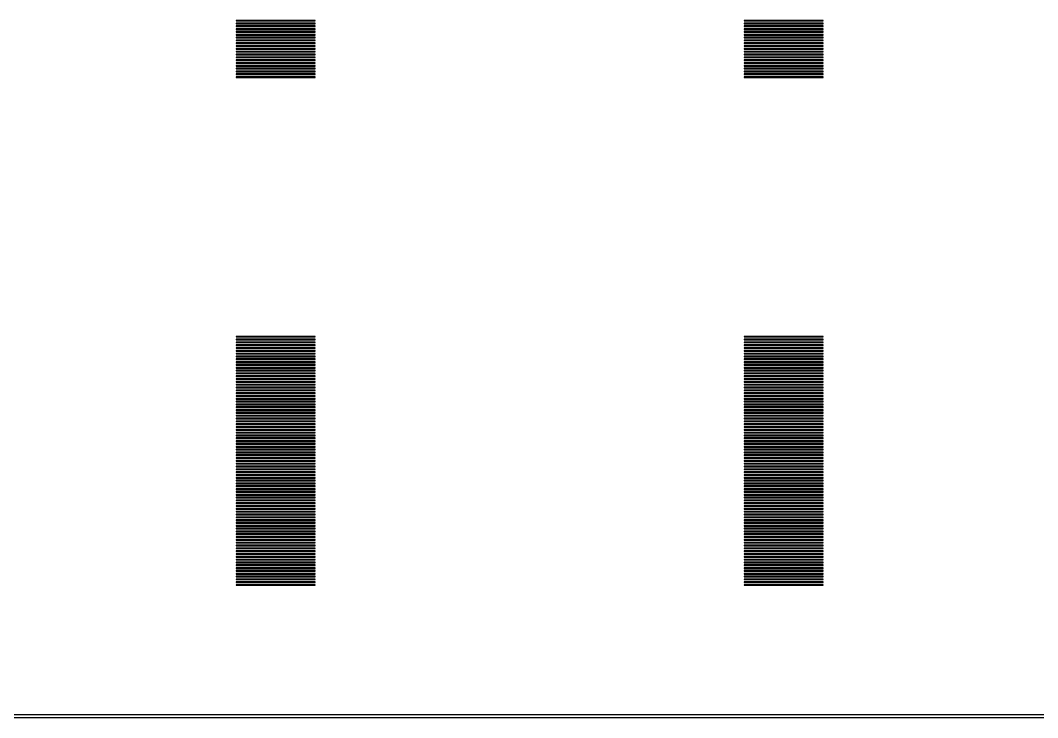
# Model space of a CAD drawing. Extents: x 0 to 72, y 0 to 108.
# Drawn here: x 17.98 to 36, y -0.05 to 12.3 of the extents above; entities that cross this region are included whole.
import ezdxf

# ---------------------------------------------------------------- set-up
doc = ezdxf.new("R2010")
doc.units = 0

msp = doc.modelspace()

# ---------------------------------------------------------------- linework, layer by layer
for p, q in [((23.2, 12.305), (21.8, 12.305)), ((21.8, 12.305), (21.8, 12.295)), ((21.8, 12.295), (23.2, 12.295)), ((23.2, 12.295), (23.2, 12.305)), ((32.2, 12.305), (30.8, 12.305)), ((30.8, 12.305), (30.8, 12.295)), ((30.8, 12.295), (32.2, 12.295)), ((32.2, 12.295), (32.2, 12.305)), ((23.2, 12.255), (21.8, 12.255)), ((21.8, 12.255), (21.8, 12.245)), ((21.8, 12.245), (23.2, 12.245)), ((23.2, 12.205), (21.8, 12.205)), ((21.8, 12.205), (21.8, 12.195)), ((21.8, 12.195), (23.2, 12.195)), ((23.2, 12.155), (21.8, 12.155)), ((21.8, 12.155), (21.8, 12.145)), ((21.8, 12.145), (23.2, 12.145)), ((23.2, 12.105), (21.8, 12.105)), ((21.8, 12.105), (21.8, 12.095)), ((21.8, 12.095), (23.2, 12.095)), ((23.2, 12.245), (23.2, 12.255)), ((23.2, 12.195), (23.2, 12.205)), ((23.2, 12.145), (23.2, 12.155)), ((23.2, 12.095), (23.2, 12.105)), ((32.2, 12.255), (30.8, 12.255)), ((30.8, 12.255), (30.8, 12.245)), ((30.8, 12.245), (32.2, 12.245)), ((32.2, 12.205), (30.8, 12.205)), ((30.8, 12.205), (30.8, 12.195)), ((30.8, 12.195), (32.2, 12.195)), ((32.2, 12.155), (30.8, 12.155)), ((30.8, 12.155), (30.8, 12.145)), ((30.8, 12.145), (32.2, 12.145)), ((32.2, 12.105), (30.8, 12.105)), ((30.8, 12.105), (30.8, 12.095)), ((30.8, 12.095), (32.2, 12.095)), ((32.2, 12.245), (32.2, 12.255)), ((32.2, 12.195), (32.2, 12.205)), ((32.2, 12.145), (32.2, 12.155)), ((32.2, 12.095), (32.2, 12.105)), ((23.2, 12.055), (21.8, 12.055)), ((21.8, 12.055), (21.8, 12.045)), ((21.8, 12.045), (23.2, 12.045)), ((23.2, 12.005), (21.8, 12.005)), ((21.8, 12.005), (21.8, 11.995)), ((21.8, 11.995), (23.2, 11.995)), ((23.2, 11.955), (21.8, 11.955)), ((21.8, 11.955), (21.8, 11.945)), ((21.8, 11.945), (23.2, 11.945)), ((23.2, 11.905), (21.8, 11.905)), ((21.8, 11.905), (21.8, 11.895)), ((23.2, 12.045), (23.2, 12.055)), ((23.2, 11.995), (23.2, 12.005)), ((23.2, 11.945), (23.2, 11.955)), ((23.2, 11.895), (23.2, 11.905)), ((32.2, 12.055), (30.8, 12.055)), ((30.8, 12.055), (30.8, 12.045)), ((30.8, 12.045), (32.2, 12.045)), ((32.2, 12.005), (30.8, 12.005)), ((30.8, 12.005), (30.8, 11.995)), ((30.8, 11.995), (32.2, 11.995)), ((32.2, 11.955), (30.8, 11.955)), ((30.8, 11.955), (30.8, 11.945)), ((30.8, 11.945), (32.2, 11.945)), ((32.2, 11.905), (30.8, 11.905)), ((30.8, 11.905), (30.8, 11.895)), ((32.2, 12.045), (32.2, 12.055)), ((32.2, 11.995), (32.2, 12.005)), ((32.2, 11.945), (32.2, 11.955)), ((32.2, 11.895), (32.2, 11.905)), ((21.8, 11.895), (23.2, 11.895)), ((23.2, 11.855), (21.8, 11.855)), ((21.8, 11.855), (21.8, 11.845)), ((21.8, 11.845), (23.2, 11.845)), ((23.2, 11.805), (21.8, 11.805)), ((21.8, 11.805), (21.8, 11.795)), ((21.8, 11.795), (23.2, 11.795)), ((23.2, 11.755), (21.8, 11.755)), ((21.8, 11.755), (21.8, 11.745)), ((21.8, 11.745), (23.2, 11.745)), ((23.2, 11.845), (23.2, 11.855)), ((23.2, 11.795), (23.2, 11.805)), ((23.2, 11.745), (23.2, 11.755)), ((30.8, 11.895), (32.2, 11.895)), ((32.2, 11.855), (30.8, 11.855)), ((30.8, 11.855), (30.8, 11.845)), ((30.8, 11.845), (32.2, 11.845)), ((32.2, 11.805), (30.8, 11.805)), ((30.8, 11.805), (30.8, 11.795)), ((30.8, 11.795), (32.2, 11.795)), ((32.2, 11.755), (30.8, 11.755)), ((30.8, 11.755), (30.8, 11.745)), ((30.8, 11.745), (32.2, 11.745)), ((32.2, 11.845), (32.2, 11.855)), ((32.2, 11.795), (32.2, 11.805)), ((32.2, 11.745), (32.2, 11.755)), ((23.2, 11.705), (21.8, 11.705)), ((21.8, 11.705), (21.8, 11.695)), ((21.8, 11.695), (23.2, 11.695)), ((23.2, 11.655), (21.8, 11.655)), ((21.8, 11.655), (21.8, 11.645)), ((21.8, 11.645), (23.2, 11.645)), ((23.2, 11.605), (21.8, 11.605)), ((21.8, 11.605), (21.8, 11.595)), ((21.8, 11.595), (23.2, 11.595)), ((23.2, 11.555), (21.8, 11.555)), ((21.8, 11.555), (21.8, 11.545)), ((21.8, 11.545), (23.2, 11.545)), ((23.2, 11.695), (23.2, 11.705)), ((23.2, 11.645), (23.2, 11.655)), ((23.2, 11.595), (23.2, 11.605)), ((23.2, 11.545), (23.2, 11.555)), ((32.2, 11.705), (30.8, 11.705)), ((30.8, 11.705), (30.8, 11.695)), ((30.8, 11.695), (32.2, 11.695)), ((32.2, 11.655), (30.8, 11.655)), ((30.8, 11.655), (30.8, 11.645)), ((30.8, 11.645), (32.2, 11.645)), ((32.2, 11.605), (30.8, 11.605)), ((30.8, 11.605), (30.8, 11.595)), ((30.8, 11.595), (32.2, 11.595)), ((32.2, 11.555), (30.8, 11.555)), ((30.8, 11.555), (30.8, 11.545)), ((30.8, 11.545), (32.2, 11.545)), ((32.2, 11.695), (32.2, 11.705)), ((32.2, 11.645), (32.2, 11.655)), ((32.2, 11.595), (32.2, 11.605)), ((32.2, 11.545), (32.2, 11.555)), ((23.2, 11.505), (21.8, 11.505)), ((21.8, 11.505), (21.8, 11.495)), ((21.8, 11.495), (23.2, 11.495)), ((23.2, 11.455), (21.8, 11.455)), ((21.8, 11.455), (21.8, 11.445)), ((21.8, 11.445), (23.2, 11.445)), ((23.2, 11.405), (21.8, 11.405)), ((21.8, 11.405), (21.8, 11.395)), ((21.8, 11.395), (23.2, 11.395)), ((23.2, 11.495), (23.2, 11.505)), ((23.2, 11.445), (23.2, 11.455)), ((23.2, 11.395), (23.2, 11.405)), ((32.2, 11.505), (30.8, 11.505)), ((30.8, 11.505), (30.8, 11.495)), ((30.8, 11.495), (32.2, 11.495)), ((32.2, 11.455), (30.8, 11.455)), ((30.8, 11.455), (30.8, 11.445)), ((30.8, 11.445), (32.2, 11.445)), ((32.2, 11.405), (30.8, 11.405)), ((30.8, 11.405), (30.8, 11.395)), ((30.8, 11.395), (32.2, 11.395)), ((32.2, 11.495), (32.2, 11.505)), ((32.2, 11.445), (32.2, 11.455)), ((32.2, 11.395), (32.2, 11.405)), ((23.2, 11.355), (21.8, 11.355)), ((21.8, 11.355), (21.8, 11.345)), ((21.8, 11.345), (23.2, 11.345)), ((23.2, 11.305), (21.8, 11.305)), ((21.8, 11.305), (21.8, 11.295)), ((21.8, 11.295), (23.2, 11.295)), ((23.2, 11.345), (23.2, 11.355)), ((23.2, 11.295), (23.2, 11.305)), ((32.2, 11.355), (30.8, 11.355)), ((30.8, 11.355), (30.8, 11.345)), ((30.8, 11.345), (32.2, 11.345)), ((32.2, 11.305), (30.8, 11.305)), ((30.8, 11.305), (30.8, 11.295)), ((30.8, 11.295), (32.2, 11.295)), ((32.2, 11.345), (32.2, 11.355)), ((32.2, 11.295), (32.2, 11.305)), ((23.2, 6.70499), (21.8, 6.70499)), ((21.8, 6.70499), (21.8, 6.69499)), ((21.8, 6.69499), (23.2, 6.69499)), ((23.2, 6.69499), (23.2, 6.70499)), ((32.2, 6.70499), (30.8, 6.70499)), ((30.8, 6.70499), (30.8, 6.69499)), ((30.8, 6.69499), (32.2, 6.69499)), ((32.2, 6.69499), (32.2, 6.70499)), ((23.2, 6.655), (21.8, 6.655)), ((21.8, 6.655), (21.8, 6.64499)), ((21.8, 6.64499), (23.2, 6.64499)), ((23.2, 6.605), (21.8, 6.605)), ((21.8, 6.605), (21.8, 6.59499)), ((21.8, 6.59499), (23.2, 6.59499)), ((23.2, 6.55499), (21.8, 6.55499)), ((21.8, 6.55499), (21.8, 6.545)), ((21.8, 6.545), (23.2, 6.545)), ((23.2, 6.50499), (21.8, 6.50499)), ((21.8, 6.50499), (21.8, 6.495)), ((21.8, 6.495), (23.2, 6.495)), ((23.2, 6.64499), (23.2, 6.655)), ((23.2, 6.59499), (23.2, 6.605)), ((23.2, 6.545), (23.2, 6.55499)), ((23.2, 6.495), (23.2, 6.50499)), ((32.2, 6.655), (30.8, 6.655)), ((30.8, 6.655), (30.8, 6.64499)), ((30.8, 6.64499), (32.2, 6.64499)), ((32.2, 6.605), (30.8, 6.605)), ((30.8, 6.605), (30.8, 6.59499)), ((30.8, 6.59499), (32.2, 6.59499)), ((32.2, 6.55499), (30.8, 6.55499)), ((30.8, 6.55499), (30.8, 6.545)), ((30.8, 6.545), (32.2, 6.545)), ((32.2, 6.50499), (30.8, 6.50499)), ((30.8, 6.50499), (30.8, 6.495)), ((30.8, 6.495), (32.2, 6.495)), ((32.2, 6.64499), (32.2, 6.655)), ((32.2, 6.59499), (32.2, 6.605)), ((32.2, 6.545), (32.2, 6.55499)), ((32.2, 6.495), (32.2, 6.50499)), ((23.2, 6.45499), (21.8, 6.45499)), ((21.8, 6.45499), (21.8, 6.44499)), ((21.8, 6.44499), (23.2, 6.44499)), ((23.2, 6.405), (21.8, 6.405)), ((21.8, 6.405), (21.8, 6.39499)), ((21.8, 6.39499), (23.2, 6.39499)), ((23.2, 6.355), (21.8, 6.355)), ((21.8, 6.355), (21.8, 6.34499)), ((21.8, 6.34499), (23.2, 6.34499)), ((23.2, 6.44499), (23.2, 6.45499)), ((23.2, 6.39499), (23.2, 6.405)), ((23.2, 6.34499), (23.2, 6.355)), ((32.2, 6.45499), (30.8, 6.45499)), ((30.8, 6.45499), (30.8, 6.44499)), ((30.8, 6.44499), (32.2, 6.44499)), ((32.2, 6.405), (30.8, 6.405)), ((30.8, 6.405), (30.8, 6.39499)), ((30.8, 6.39499), (32.2, 6.39499)), ((32.2, 6.355), (30.8, 6.355)), ((30.8, 6.355), (30.8, 6.34499)), ((30.8, 6.34499), (32.2, 6.34499)), ((32.2, 6.44499), (32.2, 6.45499)), ((32.2, 6.39499), (32.2, 6.405)), ((32.2, 6.34499), (32.2, 6.355)), ((23.2, 6.30499), (21.8, 6.30499)), ((21.8, 6.30499), (21.8, 6.295)), ((21.8, 6.295), (23.2, 6.295)), ((23.2, 6.25499), (21.8, 6.25499)), ((21.8, 6.25499), (21.8, 6.245)), ((21.8, 6.245), (23.2, 6.245)), ((23.2, 6.20499), (21.8, 6.20499)), ((21.8, 6.20499), (21.8, 6.19499)), ((21.8, 6.19499), (23.2, 6.19499)), ((23.2, 6.155), (21.8, 6.155)), ((21.8, 6.155), (21.8, 6.14499)), ((21.8, 6.14499), (23.2, 6.14499)), ((23.2, 6.295), (23.2, 6.30499)), ((23.2, 6.245), (23.2, 6.25499)), ((23.2, 6.19499), (23.2, 6.20499)), ((23.2, 6.14499), (23.2, 6.155)), ((32.2, 6.30499), (30.8, 6.30499)), ((30.8, 6.30499), (30.8, 6.295)), ((30.8, 6.295), (32.2, 6.295)), ((32.2, 6.25499), (30.8, 6.25499)), ((30.8, 6.25499), (30.8, 6.245)), ((30.8, 6.245), (32.2, 6.245)), ((32.2, 6.20499), (30.8, 6.20499)), ((30.8, 6.20499), (30.8, 6.19499)), ((30.8, 6.19499), (32.2, 6.19499)), ((32.2, 6.155), (30.8, 6.155)), ((30.8, 6.155), (30.8, 6.14499)), ((30.8, 6.14499), (32.2, 6.14499)), ((32.2, 6.295), (32.2, 6.30499)), ((32.2, 6.245), (32.2, 6.25499)), ((32.2, 6.19499), (32.2, 6.20499)), ((32.2, 6.14499), (32.2, 6.155)), ((23.2, 6.105), (21.8, 6.105)), ((21.8, 6.105), (21.8, 6.09499)), ((21.8, 6.09499), (23.2, 6.09499)), ((23.2, 6.05499), (21.8, 6.05499)), ((21.8, 6.05499), (21.8, 6.045)), ((21.8, 6.045), (23.2, 6.045)), ((23.2, 6.00499), (21.8, 6.00499)), ((21.8, 6.00499), (21.8, 5.995)), ((21.8, 5.995), (23.2, 5.995)), ((23.2, 5.95499), (21.8, 5.95499)), ((21.8, 5.95499), (21.8, 5.94499)), ((23.2, 6.09499), (23.2, 6.105)), ((23.2, 6.045), (23.2, 6.05499)), ((23.2, 5.995), (23.2, 6.00499)), ((23.2, 5.94499), (23.2, 5.95499)), ((32.2, 6.105), (30.8, 6.105)), ((30.8, 6.105), (30.8, 6.09499)), ((30.8, 6.09499), (32.2, 6.09499)), ((32.2, 6.05499), (30.8, 6.05499)), ((30.8, 6.05499), (30.8, 6.045)), ((30.8, 6.045), (32.2, 6.045)), ((32.2, 6.00499), (30.8, 6.00499)), ((30.8, 6.00499), (30.8, 5.995)), ((30.8, 5.995), (32.2, 5.995)), ((32.2, 5.95499), (30.8, 5.95499)), ((30.8, 5.95499), (30.8, 5.94499)), ((32.2, 6.09499), (32.2, 6.105)), ((32.2, 6.045), (32.2, 6.05499)), ((32.2, 5.995), (32.2, 6.00499)), ((32.2, 5.94499), (32.2, 5.95499)), ((21.8, 5.94499), (23.2, 5.94499)), ((23.2, 5.905), (21.8, 5.905)), ((21.8, 5.905), (21.8, 5.89499)), ((21.8, 5.89499), (23.2, 5.89499)), ((23.2, 5.855), (21.8, 5.855)), ((21.8, 5.855), (21.8, 5.84499)), ((21.8, 5.84499), (23.2, 5.84499)), ((23.2, 5.80499), (21.8, 5.80499)), ((21.8, 5.80499), (21.8, 5.795)), ((21.8, 5.795), (23.2, 5.795)), ((23.2, 5.89499), (23.2, 5.905)), ((23.2, 5.84499), (23.2, 5.855)), ((23.2, 5.795), (23.2, 5.80499)), ((30.8, 5.94499), (32.2, 5.94499)), ((32.2, 5.905), (30.8, 5.905)), ((30.8, 5.905), (30.8, 5.89499)), ((30.8, 5.89499), (32.2, 5.89499)), ((32.2, 5.855), (30.8, 5.855)), ((30.8, 5.855), (30.8, 5.84499)), ((30.8, 5.84499), (32.2, 5.84499)), ((32.2, 5.80499), (30.8, 5.80499)), ((30.8, 5.80499), (30.8, 5.795)), ((30.8, 5.795), (32.2, 5.795)), ((32.2, 5.89499), (32.2, 5.905)), ((32.2, 5.84499), (32.2, 5.855)), ((32.2, 5.795), (32.2, 5.80499)), ((23.2, 5.75499), (21.8, 5.75499)), ((21.8, 5.75499), (21.8, 5.745)), ((21.8, 5.745), (23.2, 5.745)), ((23.2, 5.70499), (21.8, 5.70499)), ((21.8, 5.70499), (21.8, 5.69499)), ((21.8, 5.69499), (23.2, 5.69499)), ((23.2, 5.655), (21.8, 5.655)), ((21.8, 5.655), (21.8, 5.64499)), ((21.8, 5.64499), (23.2, 5.64499)), ((23.2, 5.605), (21.8, 5.605)), ((21.8, 5.605), (21.8, 5.59499)), ((21.8, 5.59499), (23.2, 5.59499)), ((23.2, 5.745), (23.2, 5.75499)), ((23.2, 5.69499), (23.2, 5.70499)), ((23.2, 5.64499), (23.2, 5.655)), ((23.2, 5.59499), (23.2, 5.605)), ((32.2, 5.75499), (30.8, 5.75499)), ((30.8, 5.75499), (30.8, 5.745)), ((30.8, 5.745), (32.2, 5.745)), ((32.2, 5.70499), (30.8, 5.70499)), ((30.8, 5.70499), (30.8, 5.69499)), ((30.8, 5.69499), (32.2, 5.69499)), ((32.2, 5.655), (30.8, 5.655)), ((30.8, 5.655), (30.8, 5.64499)), ((30.8, 5.64499), (32.2, 5.64499)), ((32.2, 5.605), (30.8, 5.605)), ((30.8, 5.605), (30.8, 5.59499)), ((30.8, 5.59499), (32.2, 5.59499)), ((32.2, 5.745), (32.2, 5.75499)), ((32.2, 5.69499), (32.2, 5.70499)), ((32.2, 5.64499), (32.2, 5.655)), ((32.2, 5.59499), (32.2, 5.605)), ((23.2, 5.55499), (21.8, 5.55499)), ((21.8, 5.55499), (21.8, 5.545)), ((21.8, 5.545), (23.2, 5.545)), ((23.2, 5.50499), (21.8, 5.50499)), ((21.8, 5.50499), (21.8, 5.495)), ((21.8, 5.495), (23.2, 5.495)), ((23.2, 5.45499), (21.8, 5.45499)), ((21.8, 5.45499), (21.8, 5.44499)), ((21.8, 5.44499), (23.2, 5.44499)), ((23.2, 5.545), (23.2, 5.55499)), ((23.2, 5.495), (23.2, 5.50499)), ((23.2, 5.44499), (23.2, 5.45499)), ((32.2, 5.55499), (30.8, 5.55499)), ((30.8, 5.55499), (30.8, 5.545)), ((30.8, 5.545), (32.2, 5.545)), ((32.2, 5.50499), (30.8, 5.50499)), ((30.8, 5.50499), (30.8, 5.495)), ((30.8, 5.495), (32.2, 5.495)), ((32.2, 5.45499), (30.8, 5.45499)), ((30.8, 5.45499), (30.8, 5.44499)), ((30.8, 5.44499), (32.2, 5.44499)), ((32.2, 5.545), (32.2, 5.55499)), ((32.2, 5.495), (32.2, 5.50499)), ((32.2, 5.44499), (32.2, 5.45499)), ((23.2, 5.405), (21.8, 5.405)), ((21.8, 5.405), (21.8, 5.39499)), ((21.8, 5.39499), (23.2, 5.39499)), ((23.2, 5.355), (21.8, 5.355)), ((21.8, 5.355), (21.8, 5.34499)), ((21.8, 5.34499), (23.2, 5.34499)), ((23.2, 5.30499), (21.8, 5.30499)), ((21.8, 5.30499), (21.8, 5.295)), ((21.8, 5.295), (23.2, 5.295)), ((23.2, 5.25499), (21.8, 5.25499)), ((21.8, 5.25499), (21.8, 5.245)), ((21.8, 5.245), (23.2, 5.245)), ((23.2, 5.39499), (23.2, 5.405)), ((23.2, 5.34499), (23.2, 5.355)), ((23.2, 5.295), (23.2, 5.30499)), ((23.2, 5.245), (23.2, 5.25499)), ((32.2, 5.405), (30.8, 5.405)), ((30.8, 5.405), (30.8, 5.39499)), ((30.8, 5.39499), (32.2, 5.39499)), ((32.2, 5.355), (30.8, 5.355)), ((30.8, 5.355), (30.8, 5.34499)), ((30.8, 5.34499), (32.2, 5.34499)), ((32.2, 5.30499), (30.8, 5.30499)), ((30.8, 5.30499), (30.8, 5.295)), ((30.8, 5.295), (32.2, 5.295)), ((32.2, 5.25499), (30.8, 5.25499)), ((30.8, 5.25499), (30.8, 5.245)), ((30.8, 5.245), (32.2, 5.245)), ((32.2, 5.39499), (32.2, 5.405)), ((32.2, 5.34499), (32.2, 5.355)), ((32.2, 5.295), (32.2, 5.30499)), ((32.2, 5.245), (32.2, 5.25499)), ((23.2, 5.20499), (21.8, 5.20499)), ((21.8, 5.20499), (21.8, 5.19499)), ((21.8, 5.19499), (23.2, 5.19499)), ((23.2, 5.155), (21.8, 5.155)), ((21.8, 5.155), (21.8, 5.14499)), ((21.8, 5.14499), (23.2, 5.14499)), ((23.2, 5.105), (21.8, 5.105)), ((21.8, 5.105), (21.8, 5.09499)), ((21.8, 5.09499), (23.2, 5.09499)), ((23.2, 5.05499), (21.8, 5.05499)), ((21.8, 5.05499), (21.8, 5.045)), ((23.2, 5.19499), (23.2, 5.20499)), ((23.2, 5.14499), (23.2, 5.155)), ((23.2, 5.09499), (23.2, 5.105)), ((23.2, 5.045), (23.2, 5.05499)), ((32.2, 5.20499), (30.8, 5.20499)), ((30.8, 5.20499), (30.8, 5.19499)), ((30.8, 5.19499), (32.2, 5.19499)), ((32.2, 5.155), (30.8, 5.155)), ((30.8, 5.155), (30.8, 5.14499)), ((30.8, 5.14499), (32.2, 5.14499)), ((32.2, 5.105), (30.8, 5.105)), ((30.8, 5.105), (30.8, 5.09499)), ((30.8, 5.09499), (32.2, 5.09499)), ((32.2, 5.05499), (30.8, 5.05499)), ((30.8, 5.05499), (30.8, 5.045)), ((32.2, 5.19499), (32.2, 5.20499)), ((32.2, 5.14499), (32.2, 5.155)), ((32.2, 5.09499), (32.2, 5.105)), ((32.2, 5.045), (32.2, 5.05499)), ((21.8, 5.045), (23.2, 5.045)), ((23.2, 5.00499), (21.8, 5.00499)), ((21.8, 5.00499), (21.8, 4.995)), ((21.8, 4.995), (23.2, 4.995)), ((23.2, 4.95499), (21.8, 4.95499)), ((21.8, 4.95499), (21.8, 4.94499)), ((21.8, 4.94499), (23.2, 4.94499)), ((23.2, 4.905), (21.8, 4.905)), ((21.8, 4.905), (21.8, 4.89499)), ((21.8, 4.89499), (23.2, 4.89499)), ((23.2, 4.995), (23.2, 5.00499)), ((23.2, 4.94499), (23.2, 4.95499)), ((23.2, 4.89499), (23.2, 4.905)), ((30.8, 5.045), (32.2, 5.045)), ((32.2, 5.00499), (30.8, 5.00499)), ((30.8, 5.00499), (30.8, 4.995)), ((30.8, 4.995), (32.2, 4.995)), ((32.2, 4.95499), (30.8, 4.95499)), ((30.8, 4.95499), (30.8, 4.94499)), ((30.8, 4.94499), (32.2, 4.94499)), ((32.2, 4.905), (30.8, 4.905)), ((30.8, 4.905), (30.8, 4.89499)), ((30.8, 4.89499), (32.2, 4.89499)), ((32.2, 4.995), (32.2, 5.00499)), ((32.2, 4.94499), (32.2, 4.95499)), ((32.2, 4.89499), (32.2, 4.905)), ((23.2, 4.855), (21.8, 4.855)), ((21.8, 4.855), (21.8, 4.84499)), ((21.8, 4.84499), (23.2, 4.84499)), ((23.2, 4.80499), (21.8, 4.80499)), ((21.8, 4.80499), (21.8, 4.795)), ((21.8, 4.795), (23.2, 4.795)), ((23.2, 4.75499), (21.8, 4.75499)), ((21.8, 4.75499), (21.8, 4.745)), ((21.8, 4.745), (23.2, 4.745)), ((23.2, 4.70499), (21.8, 4.70499)), ((21.8, 4.70499), (21.8, 4.69499)), ((21.8, 4.69499), (23.2, 4.69499)), ((23.2, 4.84499), (23.2, 4.855)), ((23.2, 4.795), (23.2, 4.80499)), ((23.2, 4.745), (23.2, 4.75499)), ((23.2, 4.69499), (23.2, 4.70499)), ((32.2, 4.855), (30.8, 4.855)), ((30.8, 4.855), (30.8, 4.84499)), ((30.8, 4.84499), (32.2, 4.84499)), ((32.2, 4.80499), (30.8, 4.80499)), ((30.8, 4.80499), (30.8, 4.795)), ((30.8, 4.795), (32.2, 4.795)), ((32.2, 4.75499), (30.8, 4.75499)), ((30.8, 4.75499), (30.8, 4.745)), ((30.8, 4.745), (32.2, 4.745)), ((32.2, 4.70499), (30.8, 4.70499)), ((30.8, 4.70499), (30.8, 4.69499)), ((30.8, 4.69499), (32.2, 4.69499)), ((32.2, 4.84499), (32.2, 4.855)), ((32.2, 4.795), (32.2, 4.80499)), ((32.2, 4.745), (32.2, 4.75499)), ((32.2, 4.69499), (32.2, 4.70499)), ((23.2, 4.655), (21.8, 4.655)), ((21.8, 4.655), (21.8, 4.64499)), ((21.8, 4.64499), (23.2, 4.64499)), ((23.2, 4.605), (21.8, 4.605)), ((21.8, 4.605), (21.8, 4.59499)), ((21.8, 4.59499), (23.2, 4.59499)), ((23.2, 4.55499), (21.8, 4.55499)), ((21.8, 4.55499), (21.8, 4.545)), ((21.8, 4.545), (23.2, 4.545)), ((23.2, 4.64499), (23.2, 4.655)), ((23.2, 4.59499), (23.2, 4.605)), ((23.2, 4.545), (23.2, 4.55499)), ((32.2, 4.655), (30.8, 4.655)), ((30.8, 4.655), (30.8, 4.64499)), ((30.8, 4.64499), (32.2, 4.64499)), ((32.2, 4.605), (30.8, 4.605)), ((30.8, 4.605), (30.8, 4.59499)), ((30.8, 4.59499), (32.2, 4.59499)), ((32.2, 4.55499), (30.8, 4.55499)), ((30.8, 4.55499), (30.8, 4.545)), ((30.8, 4.545), (32.2, 4.545)), ((32.2, 4.64499), (32.2, 4.655)), ((32.2, 4.59499), (32.2, 4.605)), ((32.2, 4.545), (32.2, 4.55499)), ((23.2, 4.50499), (21.8, 4.50499)), ((21.8, 4.50499), (21.8, 4.49501)), ((21.8, 4.49501), (23.2, 4.49501)), ((23.2, 4.455), (21.8, 4.455)), ((21.8, 4.455), (21.8, 4.44501)), ((21.8, 4.44501), (23.2, 4.44501)), ((23.2, 4.40501), (21.8, 4.40501)), ((21.8, 4.40501), (21.8, 4.395)), ((21.8, 4.395), (23.2, 4.395)), ((23.2, 4.35501), (21.8, 4.35501)), ((21.8, 4.35501), (21.8, 4.345)), ((21.8, 4.345), (23.2, 4.345)), ((23.2, 4.49501), (23.2, 4.50499)), ((23.2, 4.44501), (23.2, 4.455)), ((23.2, 4.395), (23.2, 4.40501)), ((23.2, 4.345), (23.2, 4.35501)), ((32.2, 4.50499), (30.8, 4.50499)), ((30.8, 4.50499), (30.8, 4.49501)), ((30.8, 4.49501), (32.2, 4.49501)), ((32.2, 4.455), (30.8, 4.455)), ((30.8, 4.455), (30.8, 4.44501)), ((30.8, 4.44501), (32.2, 4.44501)), ((32.2, 4.40501), (30.8, 4.40501)), ((30.8, 4.40501), (30.8, 4.395)), ((30.8, 4.395), (32.2, 4.395)), ((32.2, 4.35501), (30.8, 4.35501)), ((30.8, 4.35501), (30.8, 4.345)), ((30.8, 4.345), (32.2, 4.345)), ((32.2, 4.49501), (32.2, 4.50499)), ((32.2, 4.44501), (32.2, 4.455)), ((32.2, 4.395), (32.2, 4.40501)), ((32.2, 4.345), (32.2, 4.35501)), ((23.2, 4.30501), (21.8, 4.30501)), ((21.8, 4.30501), (21.8, 4.29501)), ((21.8, 4.29501), (23.2, 4.29501)), ((23.2, 4.255), (21.8, 4.255)), ((21.8, 4.255), (21.8, 4.24501)), ((21.8, 4.24501), (23.2, 4.24501)), ((23.2, 4.205), (21.8, 4.205)), ((21.8, 4.205), (21.8, 4.19501)), ((21.8, 4.19501), (23.2, 4.19501)), ((23.2, 4.15501), (21.8, 4.15501)), ((21.8, 4.15501), (21.8, 4.145)), ((23.2, 4.29501), (23.2, 4.30501)), ((23.2, 4.24501), (23.2, 4.255)), ((23.2, 4.19501), (23.2, 4.205)), ((23.2, 4.145), (23.2, 4.15501)), ((32.2, 4.30501), (30.8, 4.30501)), ((30.8, 4.30501), (30.8, 4.29501)), ((30.8, 4.29501), (32.2, 4.29501)), ((32.2, 4.255), (30.8, 4.255)), ((30.8, 4.255), (30.8, 4.24501)), ((30.8, 4.24501), (32.2, 4.24501)), ((32.2, 4.205), (30.8, 4.205)), ((30.8, 4.205), (30.8, 4.19501)), ((30.8, 4.19501), (32.2, 4.19501)), ((32.2, 4.15501), (30.8, 4.15501)), ((30.8, 4.15501), (30.8, 4.145)), ((32.2, 4.29501), (32.2, 4.30501)), ((32.2, 4.24501), (32.2, 4.255)), ((32.2, 4.19501), (32.2, 4.205)), ((32.2, 4.145), (32.2, 4.15501)), ((21.8, 4.145), (23.2, 4.145)), ((23.2, 4.10501), (21.8, 4.10501)), ((21.8, 4.10501), (21.8, 4.095)), ((21.8, 4.095), (23.2, 4.095)), ((23.2, 4.05501), (21.8, 4.05501)), ((21.8, 4.05501), (21.8, 4.04501)), ((21.8, 4.04501), (23.2, 4.04501)), ((23.2, 4.005), (21.8, 4.005)), ((21.8, 4.005), (21.8, 3.99501)), ((21.8, 3.99501), (23.2, 3.99501)), ((23.2, 4.095), (23.2, 4.10501)), ((23.2, 4.04501), (23.2, 4.05501)), ((23.2, 3.99501), (23.2, 4.005)), ((30.8, 4.145), (32.2, 4.145)), ((32.2, 4.10501), (30.8, 4.10501)), ((30.8, 4.10501), (30.8, 4.095)), ((30.8, 4.095), (32.2, 4.095)), ((32.2, 4.05501), (30.8, 4.05501)), ((30.8, 4.05501), (30.8, 4.04501)), ((30.8, 4.04501), (32.2, 4.04501)), ((32.2, 4.005), (30.8, 4.005)), ((30.8, 4.005), (30.8, 3.99501)), ((30.8, 3.99501), (32.2, 3.99501)), ((32.2, 4.095), (32.2, 4.10501)), ((32.2, 4.04501), (32.2, 4.05501)), ((32.2, 3.99501), (32.2, 4.005)), ((23.2, 3.955), (21.8, 3.955)), ((21.8, 3.955), (21.8, 3.94501)), ((21.8, 3.94501), (23.2, 3.94501)), ((23.2, 3.90501), (21.8, 3.90501)), ((21.8, 3.90501), (21.8, 3.895)), ((21.8, 3.895), (23.2, 3.895)), ((23.2, 3.85501), (21.8, 3.85501)), ((21.8, 3.85501), (21.8, 3.845)), ((21.8, 3.845), (23.2, 3.845)), ((23.2, 3.80501), (21.8, 3.80501)), ((21.8, 3.80501), (21.8, 3.79501)), ((21.8, 3.79501), (23.2, 3.79501)), ((23.2, 3.94501), (23.2, 3.955)), ((23.2, 3.895), (23.2, 3.90501)), ((23.2, 3.845), (23.2, 3.85501)), ((23.2, 3.79501), (23.2, 3.80501)), ((32.2, 3.955), (30.8, 3.955)), ((30.8, 3.955), (30.8, 3.94501)), ((30.8, 3.94501), (32.2, 3.94501)), ((32.2, 3.90501), (30.8, 3.90501)), ((30.8, 3.90501), (30.8, 3.895)), ((30.8, 3.895), (32.2, 3.895)), ((32.2, 3.85501), (30.8, 3.85501)), ((30.8, 3.85501), (30.8, 3.845)), ((30.8, 3.845), (32.2, 3.845)), ((32.2, 3.80501), (30.8, 3.80501)), ((30.8, 3.80501), (30.8, 3.79501)), ((30.8, 3.79501), (32.2, 3.79501)), ((32.2, 3.94501), (32.2, 3.955)), ((32.2, 3.895), (32.2, 3.90501)), ((32.2, 3.845), (32.2, 3.85501)), ((32.2, 3.79501), (32.2, 3.80501)), ((23.2, 3.755), (21.8, 3.755)), ((21.8, 3.755), (21.8, 3.74501)), ((21.8, 3.74501), (23.2, 3.74501)), ((23.2, 3.705), (21.8, 3.705)), ((21.8, 3.705), (21.8, 3.69501)), ((21.8, 3.69501), (23.2, 3.69501)), ((23.2, 3.65501), (21.8, 3.65501)), ((21.8, 3.65501), (21.8, 3.645)), ((21.8, 3.645), (23.2, 3.645)), ((23.2, 3.60501), (21.8, 3.60501)), ((21.8, 3.60501), (21.8, 3.595)), ((23.2, 3.74501), (23.2, 3.755)), ((23.2, 3.69501), (23.2, 3.705)), ((23.2, 3.645), (23.2, 3.65501)), ((23.2, 3.595), (23.2, 3.60501)), ((32.2, 3.755), (30.8, 3.755)), ((30.8, 3.755), (30.8, 3.74501)), ((30.8, 3.74501), (32.2, 3.74501)), ((32.2, 3.705), (30.8, 3.705)), ((30.8, 3.705), (30.8, 3.69501)), ((30.8, 3.69501), (32.2, 3.69501)), ((32.2, 3.65501), (30.8, 3.65501)), ((30.8, 3.65501), (30.8, 3.645)), ((30.8, 3.645), (32.2, 3.645)), ((32.2, 3.60501), (30.8, 3.60501)), ((30.8, 3.60501), (30.8, 3.595)), ((32.2, 3.74501), (32.2, 3.755)), ((32.2, 3.69501), (32.2, 3.705)), ((32.2, 3.645), (32.2, 3.65501)), ((32.2, 3.595), (32.2, 3.60501)), ((21.8, 3.595), (23.2, 3.595)), ((23.2, 3.55501), (21.8, 3.55501)), ((21.8, 3.55501), (21.8, 3.54501)), ((21.8, 3.54501), (23.2, 3.54501)), ((23.2, 3.505), (21.8, 3.505)), ((21.8, 3.505), (21.8, 3.49501)), ((21.8, 3.49501), (23.2, 3.49501)), ((23.2, 3.455), (21.8, 3.455)), ((21.8, 3.455), (21.8, 3.44501)), ((21.8, 3.44501), (23.2, 3.44501)), ((23.2, 3.54501), (23.2, 3.55501)), ((23.2, 3.49501), (23.2, 3.505)), ((23.2, 3.44501), (23.2, 3.455)), ((30.8, 3.595), (32.2, 3.595)), ((32.2, 3.55501), (30.8, 3.55501)), ((30.8, 3.55501), (30.8, 3.54501)), ((30.8, 3.54501), (32.2, 3.54501)), ((32.2, 3.505), (30.8, 3.505)), ((30.8, 3.505), (30.8, 3.49501)), ((30.8, 3.49501), (32.2, 3.49501)), ((32.2, 3.455), (30.8, 3.455)), ((30.8, 3.455), (30.8, 3.44501)), ((30.8, 3.44501), (32.2, 3.44501)), ((32.2, 3.54501), (32.2, 3.55501)), ((32.2, 3.49501), (32.2, 3.505)), ((32.2, 3.44501), (32.2, 3.455)), ((23.2, 3.40501), (21.8, 3.40501)), ((21.8, 3.40501), (21.8, 3.395)), ((21.8, 3.395), (23.2, 3.395)), ((23.2, 3.35501), (21.8, 3.35501)), ((21.8, 3.35501), (21.8, 3.345)), ((21.8, 3.345), (23.2, 3.345)), ((23.2, 3.30501), (21.8, 3.30501)), ((21.8, 3.30501), (21.8, 3.29501)), ((21.8, 3.29501), (23.2, 3.29501)), ((23.2, 3.255), (21.8, 3.255)), ((21.8, 3.255), (21.8, 3.24501)), ((21.8, 3.24501), (23.2, 3.24501)), ((23.2, 3.395), (23.2, 3.40501)), ((23.2, 3.345), (23.2, 3.35501)), ((23.2, 3.29501), (23.2, 3.30501)), ((23.2, 3.24501), (23.2, 3.255)), ((32.2, 3.40501), (30.8, 3.40501)), ((30.8, 3.40501), (30.8, 3.395)), ((30.8, 3.395), (32.2, 3.395)), ((32.2, 3.35501), (30.8, 3.35501)), ((30.8, 3.35501), (30.8, 3.345)), ((30.8, 3.345), (32.2, 3.345)), ((32.2, 3.30501), (30.8, 3.30501)), ((30.8, 3.30501), (30.8, 3.29501)), ((30.8, 3.29501), (32.2, 3.29501)), ((32.2, 3.255), (30.8, 3.255)), ((30.8, 3.255), (30.8, 3.24501)), ((30.8, 3.24501), (32.2, 3.24501)), ((32.2, 3.395), (32.2, 3.40501)), ((32.2, 3.345), (32.2, 3.35501)), ((32.2, 3.29501), (32.2, 3.30501)), ((32.2, 3.24501), (32.2, 3.255)), ((23.2, 3.205), (21.8, 3.205)), ((21.8, 3.205), (21.8, 3.19501)), ((21.8, 3.19501), (23.2, 3.19501)), ((23.2, 3.15501), (21.8, 3.15501)), ((21.8, 3.15501), (21.8, 3.145)), ((21.8, 3.145), (23.2, 3.145)), ((23.2, 3.10501), (21.8, 3.10501)), ((21.8, 3.10501), (21.8, 3.095)), ((21.8, 3.095), (23.2, 3.095)), ((23.2, 3.19501), (23.2, 3.205)), ((23.2, 3.145), (23.2, 3.15501)), ((23.2, 3.095), (23.2, 3.10501)), ((32.2, 3.205), (30.8, 3.205)), ((30.8, 3.205), (30.8, 3.19501)), ((30.8, 3.19501), (32.2, 3.19501)), ((32.2, 3.15501), (30.8, 3.15501)), ((30.8, 3.15501), (30.8, 3.145)), ((30.8, 3.145), (32.2, 3.145)), ((32.2, 3.10501), (30.8, 3.10501)), ((30.8, 3.10501), (30.8, 3.095)), ((30.8, 3.095), (32.2, 3.095)), ((32.2, 3.19501), (32.2, 3.205)), ((32.2, 3.145), (32.2, 3.15501)), ((32.2, 3.095), (32.2, 3.10501)), ((23.2, 3.05501), (21.8, 3.05501)), ((21.8, 3.05501), (21.8, 3.04501)), ((21.8, 3.04501), (23.2, 3.04501)), ((23.2, 3.005), (21.8, 3.005)), ((21.8, 3.005), (21.8, 2.99501)), ((21.8, 2.99501), (23.2, 2.99501)), ((23.2, 2.955), (21.8, 2.955)), ((21.8, 2.955), (21.8, 2.94501)), ((21.8, 2.94501), (23.2, 2.94501)), ((23.2, 2.90501), (21.8, 2.90501)), ((21.8, 2.90501), (21.8, 2.895)), ((21.8, 2.895), (23.2, 2.895)), ((23.2, 3.04501), (23.2, 3.05501)), ((23.2, 2.99501), (23.2, 3.005)), ((23.2, 2.94501), (23.2, 2.955)), ((23.2, 2.895), (23.2, 2.90501)), ((32.2, 3.05501), (30.8, 3.05501)), ((30.8, 3.05501), (30.8, 3.04501)), ((30.8, 3.04501), (32.2, 3.04501)), ((32.2, 3.005), (30.8, 3.005)), ((30.8, 3.005), (30.8, 2.99501)), ((30.8, 2.99501), (32.2, 2.99501)), ((32.2, 2.955), (30.8, 2.955)), ((30.8, 2.955), (30.8, 2.94501)), ((30.8, 2.94501), (32.2, 2.94501)), ((32.2, 2.90501), (30.8, 2.90501)), ((30.8, 2.90501), (30.8, 2.895)), ((30.8, 2.895), (32.2, 2.895)), ((32.2, 3.04501), (32.2, 3.05501)), ((32.2, 2.99501), (32.2, 3.005)), ((32.2, 2.94501), (32.2, 2.955)), ((32.2, 2.895), (32.2, 2.90501)), ((23.2, 2.85501), (21.8, 2.85501)), ((21.8, 2.85501), (21.8, 2.845)), ((21.8, 2.845), (23.2, 2.845)), ((23.2, 2.80501), (21.8, 2.80501)), ((21.8, 2.80501), (21.8, 2.79501)), ((21.8, 2.79501), (23.2, 2.79501)), ((23.2, 2.755), (21.8, 2.755)), ((21.8, 2.755), (21.8, 2.74501)), ((21.8, 2.74501), (23.2, 2.74501)), ((23.2, 2.705), (21.8, 2.705)), ((21.8, 2.705), (21.8, 2.69501)), ((23.2, 2.845), (23.2, 2.85501)), ((23.2, 2.79501), (23.2, 2.80501)), ((23.2, 2.74501), (23.2, 2.755)), ((23.2, 2.69501), (23.2, 2.705)), ((32.2, 2.85501), (30.8, 2.85501)), ((30.8, 2.85501), (30.8, 2.845)), ((30.8, 2.845), (32.2, 2.845)), ((32.2, 2.80501), (30.8, 2.80501)), ((30.8, 2.80501), (30.8, 2.79501)), ((30.8, 2.79501), (32.2, 2.79501)), ((32.2, 2.755), (30.8, 2.755)), ((30.8, 2.755), (30.8, 2.74501)), ((30.8, 2.74501), (32.2, 2.74501)), ((32.2, 2.705), (30.8, 2.705)), ((30.8, 2.705), (30.8, 2.69501)), ((32.2, 2.845), (32.2, 2.85501)), ((32.2, 2.79501), (32.2, 2.80501)), ((32.2, 2.74501), (32.2, 2.755)), ((32.2, 2.69501), (32.2, 2.705)), ((21.8, 2.69501), (23.2, 2.69501)), ((23.2, 2.65501), (21.8, 2.65501)), ((21.8, 2.65501), (21.8, 2.645)), ((21.8, 2.645), (23.2, 2.645)), ((23.2, 2.60501), (21.8, 2.60501)), ((21.8, 2.60501), (21.8, 2.595)), ((21.8, 2.595), (23.2, 2.595)), ((23.2, 2.55501), (21.8, 2.55501)), ((21.8, 2.55501), (21.8, 2.54501)), ((21.8, 2.54501), (23.2, 2.54501)), ((23.2, 2.645), (23.2, 2.65501)), ((23.2, 2.595), (23.2, 2.60501)), ((23.2, 2.54501), (23.2, 2.55501)), ((30.8, 2.69501), (32.2, 2.69501)), ((32.2, 2.65501), (30.8, 2.65501)), ((30.8, 2.65501), (30.8, 2.645)), ((30.8, 2.645), (32.2, 2.645)), ((32.2, 2.60501), (30.8, 2.60501)), ((30.8, 2.60501), (30.8, 2.595)), ((30.8, 2.595), (32.2, 2.595)), ((32.2, 2.55501), (30.8, 2.55501)), ((30.8, 2.55501), (30.8, 2.54501)), ((30.8, 2.54501), (32.2, 2.54501)), ((32.2, 2.645), (32.2, 2.65501)), ((32.2, 2.595), (32.2, 2.60501)), ((32.2, 2.54501), (32.2, 2.55501)), ((23.2, 2.505), (21.8, 2.505)), ((21.8, 2.505), (21.8, 2.49501)), ((21.8, 2.49501), (23.2, 2.49501)), ((23.2, 2.455), (21.8, 2.455)), ((21.8, 2.455), (21.8, 2.44501)), ((21.8, 2.44501), (23.2, 2.44501)), ((23.2, 2.40501), (21.8, 2.40501)), ((21.8, 2.40501), (21.8, 2.395)), ((21.8, 2.395), (23.2, 2.395)), ((23.2, 2.35501), (21.8, 2.35501)), ((21.8, 2.35501), (21.8, 2.345)), ((21.8, 2.345), (23.2, 2.345)), ((23.2, 2.49501), (23.2, 2.505)), ((23.2, 2.44501), (23.2, 2.455)), ((23.2, 2.395), (23.2, 2.40501)), ((23.2, 2.345), (23.2, 2.35501)), ((32.2, 2.505), (30.8, 2.505)), ((30.8, 2.505), (30.8, 2.49501)), ((30.8, 2.49501), (32.2, 2.49501)), ((32.2, 2.455), (30.8, 2.455)), ((30.8, 2.455), (30.8, 2.44501)), ((30.8, 2.44501), (32.2, 2.44501)), ((32.2, 2.40501), (30.8, 2.40501)), ((30.8, 2.40501), (30.8, 2.395)), ((30.8, 2.395), (32.2, 2.395)), ((32.2, 2.35501), (30.8, 2.35501)), ((30.8, 2.35501), (30.8, 2.345)), ((30.8, 2.345), (32.2, 2.345)), ((32.2, 2.49501), (32.2, 2.505)), ((32.2, 2.44501), (32.2, 2.455)), ((32.2, 2.395), (32.2, 2.40501)), ((32.2, 2.345), (32.2, 2.35501)), ((23.2, 2.30501), (21.8, 2.30501)), ((21.8, 2.30501), (21.8, 2.29501)), ((21.8, 2.29501), (23.2, 2.29501)), ((23.2, 2.29501), (23.2, 2.30501)), ((32.2, 2.30501), (30.8, 2.30501)), ((30.8, 2.30501), (30.8, 2.29501)), ((30.8, 2.29501), (32.2, 2.29501)), ((32.2, 2.29501), (32.2, 2.30501)), ((72, 0), (0, 0)), ((-0.04999, -0.04999), (72.05, -0.04999))]:
    msp.add_line(p, q)

doc.saveas('drawing.dxf')
